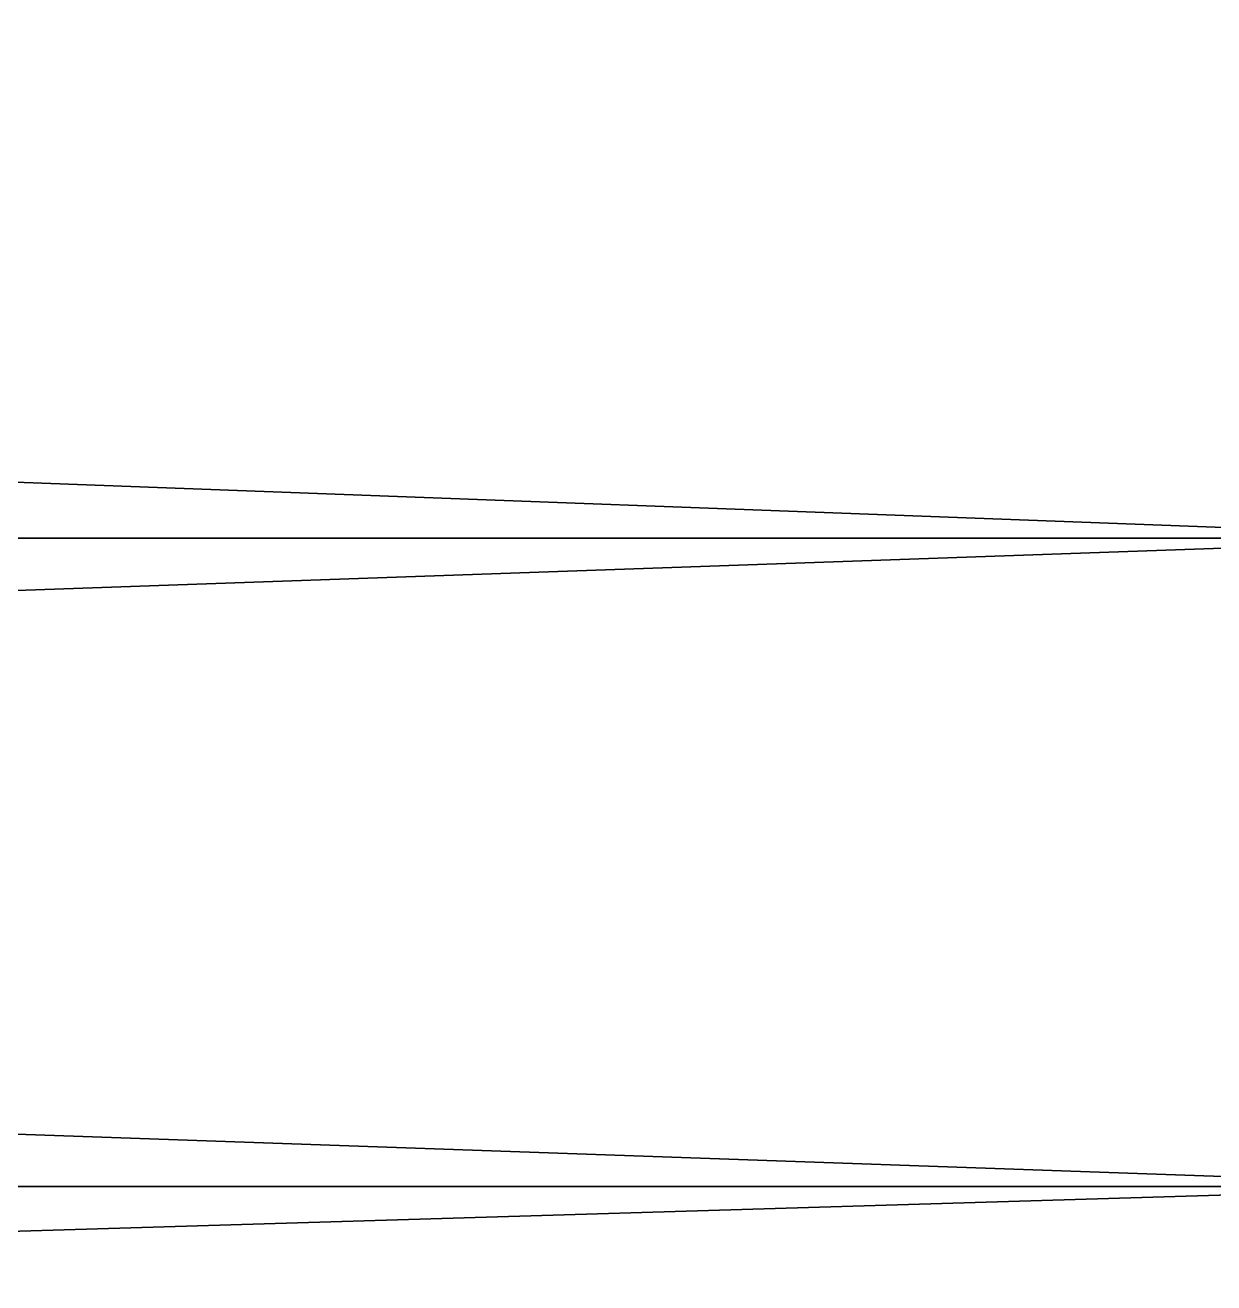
# Model space of a CAD drawing. Header units: millimetres. Extents: x 779 to 931, y 271 to 417.
# Drawn here: x 865.915 to 869.894, y 319.653 to 323.864 of the extents above; entities that cross this region are included whole.
import ezdxf

# ---------------------------------------------------------------- set-up
doc = ezdxf.new("R2010")
doc.units = ezdxf.units.MM

msp = doc.modelspace()

# ---------------------------------------------------------------- linework, layer by layer
at = {"extrusion": (1, -1.22465e-16, -1.83697e-16)}
for p, q in [((808.8732, 322.1462, 5.1533), (870.8732, 322.1462, 5.1533)), ((808.8732, 322.1462, 22.54), (870.8732, 322.1462, 22.54)), ((808.8732, 319.9756, 6.0524), (870.8732, 319.9756, 6.0524)), ((808.8732, 319.9756, 21.6409), (870.8732, 319.9756, 21.6409))]:
    msp.add_line(p, q, dxfattribs=at)

# ---------------------------------------------------------------- meshes
at = {"color": 160, "true_color": 0x3232ff}
mesh = msp.add_polyface(dxfattribs=at)
corners = [(870.8732, 324.4756, 4.8467), (808.8732, 322.1462, 5.1533), (808.8732, 324.4756, 4.8467), (870.8732, 322.1462, 5.1533)]
mesh.append_faces([[corners[k] for k in face] for face in [(0, 1, 2), (1, 0, 3)]], dxfattribs={"vtx0": -1, "color": 160})
mesh = msp.add_polyface(dxfattribs=at)
corners = [(870.8732, 322.1462, 22.54), (808.8732, 324.4756, 22.8467), (808.8732, 322.1462, 22.54), (870.8732, 324.4756, 22.8467)]
mesh.append_faces([[corners[k] for k in face] for face in [(0, 1, 2), (1, 0, 3)]], dxfattribs={"vtx0": -1, "color": 160})
mesh = msp.add_polyface(dxfattribs=at)
corners = [(870.8732, 322.1462, 5.1533), (808.8732, 319.9756, 6.0524), (808.8732, 322.1462, 5.1533), (870.8732, 319.9756, 6.0524)]
mesh.append_faces([[corners[k] for k in face] for face in [(0, 1, 2), (1, 0, 3)]], dxfattribs={"vtx0": -1, "color": 160})
mesh = msp.add_polyface(dxfattribs=at)
corners = [(870.8732, 319.9756, 21.6409), (808.8732, 322.1462, 22.54), (808.8732, 319.9756, 21.6409), (870.8732, 322.1462, 22.54)]
mesh.append_faces([[corners[k] for k in face] for face in [(0, 1, 2), (1, 0, 3)]], dxfattribs={"vtx0": -1, "color": 160})
mesh = msp.add_polyface(dxfattribs=at)
corners = [(870.8732, 319.9756, 6.0524), (808.8732, 318.1116, 7.4827), (808.8732, 319.9756, 6.0524), (870.8732, 318.1116, 7.4827)]
mesh.append_faces([[corners[k] for k in face] for face in [(0, 1, 2), (1, 0, 3)]], dxfattribs={"vtx0": -1, "color": 160})
mesh = msp.add_polyface(dxfattribs=at)
corners = [(870.8732, 318.1116, 20.2106), (808.8732, 319.9756, 21.6409), (808.8732, 318.1116, 20.2106), (870.8732, 319.9756, 21.6409)]
mesh.append_faces([[corners[k] for k in face] for face in [(0, 1, 2), (1, 0, 3)]], dxfattribs={"vtx0": -1, "color": 160})

doc.saveas('drawing.dxf')
